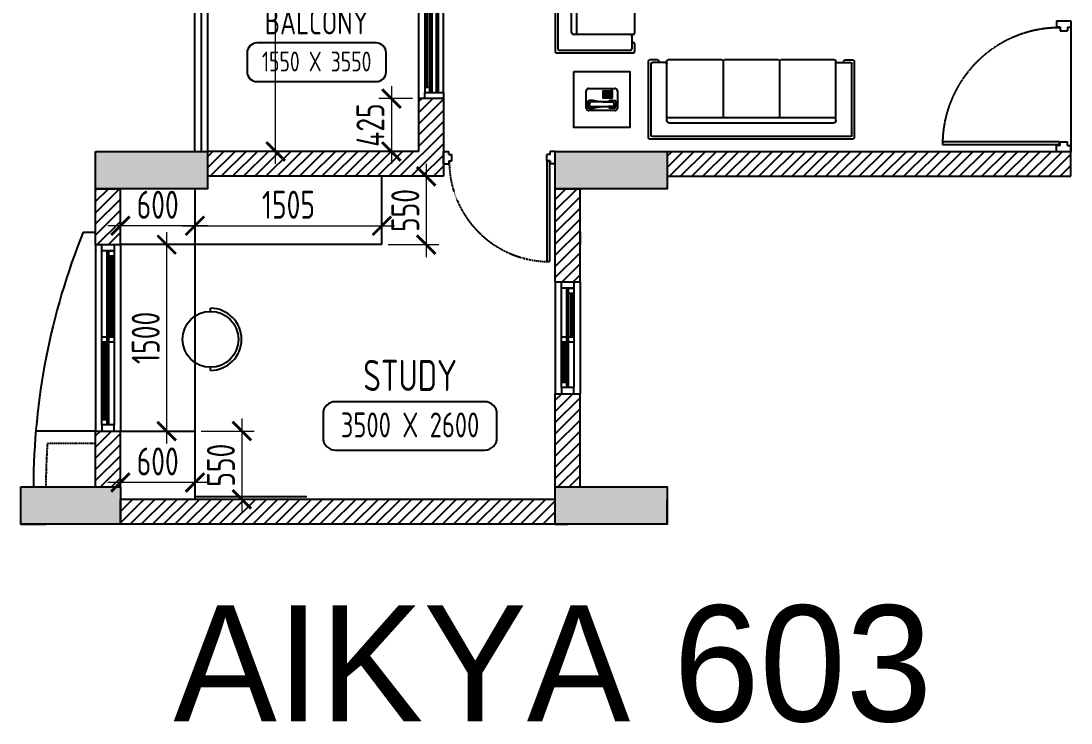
# Model space of a CAD drawing. Header units: millimetres. Extents: x -184691 to 158232, y -112569 to 33289.
# Drawn here: x -149966 to -141516, y -17175 to -11526 of the extents above; entities that cross this region are included whole.
import ezdxf
from ezdxf.enums import TextEntityAlignment as Align

# ---------------------------------------------------------------- set-up
doc = ezdxf.new("R2010")
doc.units = ezdxf.units.MM
doc.header["$LTSCALE"] = 10
doc.header["$PDMODE"] = 35
doc.header["$PDSIZE"] = 500
doc.linetypes.add('DASHED', pattern=[19.05, 12.7, -6.35])
doc.linetypes.add('HIDDEN', pattern=[9.525, 6.35, -3.175])
for name, color, linetype in [('07--DIM-1', 1, 'Continuous'), ('A--BLOCKWALL-1', 9, 'Continuous'), ('A--BLOCKWALL-2', 2, 'Continuous'), ('A--BLOCKWALL-3', 3, 'Continuous'), ('A--CONCRETE-HID', 9, 'HIDDEN'), ('A--DOWN', 34, 'Continuous'), ('A--FIXTURE-0', 8, 'Continuous'), ('A--FURNITURE-0', 253, 'Continuous'), ('A--GLAZING-0', 181, 'Continuous'), ('A--HANDRAIL-1', 9, 'Continuous'), ('A--HATCH-1', 8, 'Continuous'), ('A--SPACENUMBER', 2, 'Continuous'), ('A--SPACENUMBER-1', 8, 'Continuous'), ('A--SPACEREF', 3, 'Continuous'), ('A--Stucture', 9, 'Continuous'), ('A--TILING-1', 8, 'Continuous'), ('Typical floor Column Centre line$0$X-3rd Floor Column$0$A--COL250', 250, 'Continuous'), ('Typical floor Column Centre line$0$X-3rd Floor Column$0$A--CONCRETE-4', 4, 'Continuous')]:
    doc.layers.add(name, color=color, linetype=linetype)
doc.styles.add('ISO', font='isocp2.shx', dxfattribs={"width": 0.8})
doc.dimstyles.new('A-DIM-100', dxfattribs={"dimscale": 100, "dimtxt": 2.25, "dimasz": 1.5, "dimexe": 1, "dimexo": 0.5, "dimgap": 0, "dimtad": 0, "dimdec": 0, "dimzin": 12, "dimdsep": 46, "dimtxsty": 'ISO', "dimblk": 'ARCHTICK', "dimcen": 1, "dimdle": 1, "dimclrd": 8, "dimclre": 8, "dimclrt": 256, "dimadec": 0, "dimazin": 3, "dimtfac": 1, "dimtdec": 0, "dimtmove": 1, "dimatfit": 2, "dimfxl": 1, "dimtvp": 0.75, "dimtolj": 1, "dimtzin": 12, "dimlwd": 18, "dimlwe": 18, "dimarcsym": 0})
pattern_1 = [(45, (-136665.77, -15725.61), (-44.90128, 44.90128), [])]

# ---------------------------------------------------------------- blocks, each defined once
blk = doc.blocks.new('A$C59C96D1E')
at = {"linetype": 'Continuous'}
for p, q in [((-2.74, 0), (2.74, 0)), ((-3.49, -9.09), (-3.49, -0.75)), ((-2.75, -0.99), (-2.75, -2.2)), ((-2.26, -1.48), (-2.26, -8.35)), ((-0.79, -0.49), (-2.25, -0.49)), ((-1.76, -0.98), (-1.28, -0.98)), ((-0.78, -8.35), (-0.78, -1.48)), ((-0.29, -2.2), (-0.29, -0.99)), ((3.49, -0.75), (3.49, -9.09)), ((-2.75, -8.84), (-2.75, -7.63)), ((2.74, -9.84), (-2.74, -9.84)), ((-0.79, -9.34), (-2.25, -9.34)), ((-1.76, -8.85), (-1.28, -8.85)), ((-0.29, -7.63), (-0.29, -8.84))]:
    blk.add_line(p, q, dxfattribs=at)
for points in [[(0.45, -5.87), (0.45, -5.37), (0.95, -5.37), (0.95, -5.87)], [(0.45, -6.47), (0.45, -5.97), (0.95, -5.97), (0.95, -6.47)], [(0.45, -7.06), (0.45, -6.56), (0.95, -6.56), (0.95, -7.06)], [(1.05, -5.87), (1.05, -5.37), (1.55, -5.37), (1.55, -5.87)], [(1.05, -6.47), (1.05, -5.97), (1.55, -5.97), (1.55, -6.47)], [(1.05, -7.06), (1.05, -6.56), (1.55, -6.56), (1.55, -7.06)], [(1.64, -5.87), (1.64, -5.37), (2.14, -5.37), (2.14, -5.87)], [(1.64, -6.47), (1.64, -5.97), (2.14, -5.97), (2.14, -6.47)], [(1.64, -7.06), (1.64, -6.56), (2.14, -6.56), (2.14, -7.06)], [(2.24, -5.87), (2.24, -5.37), (2.74, -5.37), (2.74, -5.87)], [(2.24, -6.47), (2.24, -5.97), (2.74, -5.97), (2.74, -6.47)], [(2.24, -7.06), (2.24, -6.56), (2.74, -6.56), (2.74, -7.06)], [(0.45, -7.66), (0.45, -7.16), (0.95, -7.16), (0.95, -7.66)], [(0.45, -8.26), (0.95, -8.26), (0.95, -7.76), (0.45, -7.76)], [(1.05, -7.66), (1.05, -7.16), (1.55, -7.16), (1.55, -7.66)], [(1.05, -8.26), (1.55, -8.26), (1.55, -7.76), (1.05, -7.76)], [(1.64, -7.66), (1.64, -7.16), (2.14, -7.16), (2.14, -7.66)], [(1.64, -8.26), (2.14, -8.26), (2.14, -7.76), (1.64, -7.76)], [(2.24, -7.66), (2.24, -7.16), (2.74, -7.16), (2.74, -7.66)], [(2.24, -8.26), (2.74, -8.26), (2.74, -7.76), (2.24, -7.76)]]:
    blk.add_lwpolyline(points, close=True)
for centre, radius, start, end in [((-2.74, -0.75), 0.75, 90, 180), ((2.74, -0.75), 0.75, 0, 90), ((-2.25, -0.99), 0.5, 90, 180), ((-2.25, -2.2), 0.5, 180, 270), ((-1.76, -1.48), 0.5, 90, 180), ((-1.28, -1.48), 0.5, 0, 90), ((-0.79, -0.99), 0.5, 0, 90), ((-0.79, -2.2), 0.5, 270, 0), ((-2.74, -9.09), 0.75, 180, 270), ((-2.25, -7.63), 0.5, 90, 180), ((-2.25, -8.84), 0.5, 180, 270), ((-1.76, -8.35), 0.5, 180, 270), ((-1.28, -8.35), 0.5, 270, 0), ((-0.79, -7.63), 0.5, 0, 90), ((-0.79, -8.84), 0.5, 270, 0), ((2.74, -9.09), 0.75, 270, 0)]:
    blk.add_arc(centre, radius, start, end, dxfattribs=at)
for centre, start, end in [((-30.22, -7.51), 358.28, 10.8919), ((27.18, -7.51), 169.1081, 181.72)]:
    blk.add_arc(centre, 27.97, start, end)
blk = doc.blocks.new('A$C6B576318')
at = {"layer": 'A--FURNITURE-0'}
for p, q in [((-975, 12.5), (-975, 736.3)), ((-887.5, 748.8), (-962.5, 748.8)), ((-950, 37.5), (-950, 711.3)), ((-812.5, 723.8), (-937.5, 723.8)), ((-875, 723.8), (-875, 736.3)), ((-800, 711.3), (-800, 736.3)), ((-800, 175), (-800, 711.3)), ((-787.5, 748.8), (-279.2, 748.8)), ((-266.7, 736.3), (-266.7, 200)), ((-254.2, 748.8), (254.2, 748.8)), ((266.7, 736.3), (266.7, 200)), ((279.2, 748.8), (787.5, 748.8)), ((800, 711.3), (800, 736.3)), ((800, 175), (800, 711.3)), ((812.5, 723.8), (937.5, 723.8)), ((875, 723.8), (875, 736.3)), ((887.5, 748.8), (962.5, 748.8)), ((950, 37.5), (950, 711.3)), ((975, 12.5), (975, 736.3)), ((-800, 200), (800, 200)), ((-775, 150), (775, 150)), ((-962.5, 0), (962.5, 0)), ((-937.5, 25), (937.5, 25))]:
    blk.add_line(p, q, dxfattribs=at)
for centre, radius, start, end in [((-962.5, 736.3), 12.5, 90, 180), ((-937.5, 711.3), 12.5, 90, 180), ((-887.5, 736.3), 12.5, 0, 90), ((-812.5, 711.3), 12.5, 0, 90), ((-787.5, 736.3), 12.5, 90, 180), ((-279.2, 736.3), 12.5, 0, 90), ((-254.2, 736.3), 12.5, 90, 180), ((254.2, 736.3), 12.5, 0, 90), ((279.2, 736.3), 12.5, 90, 180), ((787.5, 736.3), 12.5, 0, 90), ((812.5, 711.3), 12.5, 90, 180), ((887.5, 736.3), 12.5, 90, 180), ((937.5, 711.3), 12.5, 0, 90), ((962.5, 736.3), 12.5, 0, 90), ((-775, 175), 25, 180, 270), ((775, 175), 25, 270, 0), ((-962.5, 12.5), 12.5, 180, 270), ((-937.5, 37.5), 12.5, 180, 270), ((937.5, 37.5), 12.5, 270, 0), ((962.5, 12.5), 12.5, 270, 0)]:
    blk.add_arc(centre, radius, start, end, dxfattribs=at)
blk = doc.blocks.new('A$C337B3EF4')
for p, q in [((0, 225), (0, 250)), ((0, -250), (0, -225))]:
    blk.add_line(p, q)
blk.add_circle((0, 0), 225)
blk.add_arc((0, 0), 250, 270, 90)
blk = doc.blocks.new('A$C722A6C0C')
at = {"layer": 'A--DOWN'}
for p, q in [((0, -1450), (0, -50)), ((42.7, -1450), (42.7, -50)), ((100, -50), (100, -1450)), ((57.3, -1450), (57.3, -93))]:
    blk.add_line(p, q, dxfattribs=at)
for points in [[(100, -50), (0, -50), (0, 0), (100, 0)], [(100, -93), (57.3, -93), (57.3, -50), (100, -50)], [(42.7, -784), (0, -784), (0, -741), (42.7, -741)], [(100, -784), (57.3, -784), (57.3, -741), (100, -741)], [(42.7, -1450), (0, -1450), (0, -1407), (42.7, -1407)], [(100, -1450), (0, -1450), (0, -1500), (100, -1500)]]:
    blk.add_lwpolyline(points, close=True, dxfattribs=at)
at = {"layer": 'A--GLAZING-0'}
for p, q in [((71.6, -93), (71.6, -741)), ((85.6, -93), (85.6, -741)), ((14.4, -784), (14.4, -1407)), ((28.4, -784), (28.4, -1407))]:
    blk.add_line(p, q, dxfattribs=at)
blk = doc.blocks.new('A$C34D21E7E')
at = {"layer": 'A--DOWN'}
for p, q in [((-150, 2450), (-150, -150)), ((-110, 2450), (-110, -150)), ((-95, 2450), (-95, -150)), ((-55, -150), (-55, 2450)), ((-40, -150), (-40, 2450)), ((0, -150), (0, 2450))]:
    blk.add_line(p, q, dxfattribs=at)
for points in [[(-150, 2450), (0, 2450), (0, 2500), (-150, 2500)], [(-40, 2450), (0, 2450), (0, 2410), (-40, 2410)], [(-95, 1590), (-55, 1590), (-55, 1550), (-95, 1550)], [(-40, 1550), (0, 1550), (0, 1590), (-40, 1590)], [(-150, 740), (-110, 740), (-110, 700), (-150, 700)], [(-95, 700), (-55, 700), (-55, 740), (-95, 740)], [(-150, -150), (-110, -150), (-110, -110), (-150, -110)], [(-150, -150), (0, -150), (0, -200), (-150, -200)]]:
    blk.add_lwpolyline(points, close=True, dxfattribs=at)
at = {"layer": 'A--GLAZING-0'}
for p, q in [((-25, 1590), (-25, 2410)), ((-15, 1590), (-15, 2410)), ((-80, 740), (-80, 1550)), ((-70, 740), (-70, 1550)), ((-135, -110), (-135, 700)), ((-125, -110), (-125, 700))]:
    blk.add_line(p, q, dxfattribs=at)
blk = doc.blocks.new('A$C1CBF2325')
at = {"layer": 'A--DOWN'}
for p, q in [((100, 0), (0, 0)), ((0, 0), (0, -42)), ((100, 0), (100, -42)), ((25, -42), (0, -42)), ((25, -42), (25, -67)), ((75, -67), (25, -67)), ((75, -42), (75, -67)), ((75, -42), (100, -42)), ((78.8, -46.2), (78.8, -67)), ((78.8, -46.2), (886, -46.2)), ((78.8, -67), (886, -67)), ((886, -67), (886, -46.2)), ((25, -858), (0, -858)), ((0, -900), (0, -858)), ((75, -833), (25, -833)), ((25, -858), (25, -833)), ((75, -858), (75, -833)), ((75, -858), (100, -858)), ((100, -900), (100, -858)), ((100, -900), (0, -900))]:
    blk.add_line(p, q, dxfattribs=at)
at = {"layer": 'A--DOWN', "color": 8, "linetype": 'DASHED', "ltscale": 0.005}
blk.add_arc((78.8, -46.2), 807.5, 269.73187, 358.52905, dxfattribs=at)
blk = doc.blocks.new('A$C35654C4B')
at = {"layer": 'A--BLOCKWALL-1'}
for p, q in [((-900, 200), (0, 200)), ((-900, 0), (0, 0))]:
    blk.add_line(p, q, dxfattribs=at)
at = {"layer": 'A--DOWN'}
for p, q in [((-50, 150), (-850, 150)), ((-50, 107.3), (-850, 107.3)), ((-50, 92.7), (-807, 92.7)), ((-850, 50), (-50, 50))]:
    blk.add_line(p, q, dxfattribs=at)
for points in [[(-850, 50), (-850, 150), (-900, 150), (-900, 50)], [(-807, 50), (-807, 92.7), (-850, 92.7), (-850, 50)], [(-416, 107.3), (-416, 150), (-459, 150), (-459, 107.3)], [(-416, 50), (-416, 92.7), (-459, 92.7), (-459, 50)], [(-50, 107.3), (-50, 150), (-93, 150), (-93, 107.3)], [(-50, 50), (-50, 150), (0, 150), (0, 50)]]:
    blk.add_lwpolyline(points, close=True, dxfattribs=at)
at = {"layer": 'A--GLAZING-0'}
for p, q in [((-416, 135.6), (-93, 135.6)), ((-416, 121.6), (-93, 121.6)), ((-807, 78.4), (-459, 78.4)), ((-807, 64.4), (-459, 64.4))]:
    blk.add_line(p, q, dxfattribs=at)
blk = doc.blocks.new('SPACE')
at = {"layer": 'A--SPACENUMBER-1'}
blk.add_lwpolyline([(-600, 0), (600, 0, 0.41421356), (700, 100), (700, 288.5, 0.41421356), (600, 388.5), (-600, 388.5, 0.41421356), (-700, 288.5), (-700, 100, 0.41421356), (-600, 0, -0.05251446)], format="xyb", dxfattribs=at)
at = {"layer": 'A--SPACENUMBER', "style": 'ISO', "width": 0.8, "flags": 4}
blk.add_attdef('01', text='', height=250, dxfattribs=at).set_placement((0.455, 202.41), align=Align.MIDDLE)
at = {"layer": 'A--SPACEREF', "style": 'ISO', "width": 0.8, "flags": 4}
blk.add_attdef('S', text='', height=300, dxfattribs=at).set_placement((1.35, 474.975), align=Align.CENTER)
blk = doc.blocks.new('A$C64853205')
at = {"layer": 'A--FURNITURE-0'}
for p, q in [((-708.3, 12.5), (-708.3, 736.3)), ((-620.8, 748.8), (-695.8, 748.8)), ((-683.3, 37.5), (-683.3, 711.3)), ((-545.8, 723.8), (-670.8, 723.8)), ((-608.3, 723.8), (-608.3, 736.3)), ((-533.3, 711.3), (-533.3, 736.3)), ((-533.3, 175), (-533.3, 711.3)), ((-520.8, 748.8), (-12.5, 748.8)), ((0, 736.3), (0, 200)), ((12.5, 748.8), (520.8, 748.8)), ((533.3, 736.3), (533.3, 175)), ((545.8, 723.8), (670.8, 723.8)), ((608.3, 723.8), (608.3, 736.3)), ((620.8, 748.8), (695.8, 748.8)), ((683.3, 37.5), (683.3, 711.3)), ((708.3, 12.5), (708.3, 736.3)), ((-533.3, 200), (533.3, 200)), ((-508.3, 150), (508.3, 150)), ((-695.8, 0), (695.8, 0)), ((-670.8, 25), (670.8, 25))]:
    blk.add_line(p, q, dxfattribs=at)
for centre, radius, start, end in [((-695.8, 736.3), 12.5, 90, 180), ((-670.8, 711.3), 12.5, 90, 180), ((-620.8, 736.3), 12.5, 0, 90), ((-545.8, 711.3), 12.5, 0, 90), ((-520.8, 736.3), 12.5, 90, 180), ((-12.5, 736.3), 12.5, 0, 90), ((12.5, 736.3), 12.5, 90, 180), ((520.8, 736.3), 12.5, 0, 90), ((545.8, 711.3), 12.5, 90, 180), ((620.8, 736.3), 12.5, 90, 180), ((670.8, 711.3), 12.5, 0, 90), ((695.8, 736.3), 12.5, 0, 90), ((-508.3, 175), 25, 180, 270), ((508.3, 175), 25, 270, 0), ((-695.8, 12.5), 12.5, 180, 270), ((-670.8, 37.5), 12.5, 180, 270), ((670.8, 37.5), 12.5, 270, 0), ((695.8, 12.5), 12.5, 270, 0)]:
    blk.add_arc(centre, radius, start, end, dxfattribs=at)
blk = doc.blocks.new('_ArchTick')
at = {"color": 0, "const_width": 0.15}
blk.add_lwpolyline([(-0.5, -0.5), (0.5, 0.5)], dxfattribs=at)
blk = doc.blocks.new('*D299')
at = {"layer": '07--DIM-1', "color": 8, "lineweight": 18}
for p, q in [((-147917, -12675.6), (-147917, -8925.6)), ((-148265.8, -9025.6), (-147817, -9025.6)), ((-148265.8, -12575.6), (-147817, -12575.6))]:
    blk.add_line(p, q, dxfattribs=at)
at = {"layer": 'Defpoints', "color": 0}
for p in [(-148315.8, -9025.6), (-147917, -9025.6), (-148315.8, -12575.6)]:
    blk.add_point(p, dxfattribs=at)
at = {"layer": '07--DIM-1', "color": 8, "lineweight": 18, "xscale": 150, "yscale": 150, "zscale": 150}
for p, rotation in [((-147917, -9025.6), 90), ((-147917, -12575.6), 270)]:
    blk.add_blockref('_ArchTick', p, dxfattribs=dict(at, rotation=rotation))
at = {"layer": '07--DIM-1', "insert": (-148085.7, -10800.6), "char_height": 225, "attachment_point": 5, "rotation": 90, "style": 'ISO'}
blk.add_mtext('\\A1;3550', dxfattribs=at)
blk = doc.blocks.new('*D300')
at = {"layer": '07--DIM-1', "color": 8, "lineweight": 18}
for p, q in [((-146984.8, -12050.6), (-146984.8, -12675.6)), ((-146815.8, -12150.6), (-147084.8, -12150.6)), ((-146815.8, -12575.6), (-147084.8, -12575.6))]:
    blk.add_line(p, q, dxfattribs=at)
at = {"layer": 'Defpoints', "color": 0}
for p in [(-146765.8, -12150.6), (-146984.8, -12575.6), (-146765.8, -12575.6)]:
    blk.add_point(p, dxfattribs=at)
at = {"layer": '07--DIM-1', "color": 8, "lineweight": 18, "xscale": 150, "yscale": 150, "zscale": 150}
for p, rotation in [((-146984.8, -12150.6), 90), ((-146984.8, -12575.6), 270)]:
    blk.add_blockref('_ArchTick', p, dxfattribs=dict(at, rotation=rotation))
at = {"layer": '07--DIM-1', "insert": (-147153.6, -12363.1), "char_height": 225, "attachment_point": 5, "rotation": 90, "style": 'ISO'}
blk.add_mtext('\\A1;425', dxfattribs=at)
blk = doc.blocks.new('*D314')
at = {"layer": '07--DIM-1', "color": 8, "lineweight": 18}
for p, q in [((-146704.2, -12675.6), (-146704.2, -13425.6)), ((-147011, -12775.6), (-146604.2, -12775.6)), ((-147011, -13325.6), (-146604.2, -13325.6))]:
    blk.add_line(p, q, dxfattribs=at)
at = {"layer": 'Defpoints', "color": 0}
for p in [(-147061, -12775.6), (-147061, -13325.6), (-146704.2, -13325.6)]:
    blk.add_point(p, dxfattribs=at)
at = {"layer": '07--DIM-1', "color": 8, "lineweight": 18, "xscale": 150, "yscale": 150, "zscale": 150}
for p, rotation in [((-146704.2, -12775.6), 90), ((-146704.2, -13325.6), 270)]:
    blk.add_blockref('_ArchTick', p, dxfattribs=dict(at, rotation=rotation))
at = {"layer": '07--DIM-1', "insert": (-146873, -13050.6), "char_height": 225, "attachment_point": 5, "rotation": 90, "style": 'ISO'}
blk.add_mtext('\\A1;550', dxfattribs=at)
blk = doc.blocks.new('*D315')
at = {"layer": '07--DIM-1', "color": 8, "lineweight": 18}
for p, q in [((-148565.8, -13275.6), (-148565.8, -13073.2)), ((-147061, -13275.6), (-147061, -13073.2)), ((-148665.8, -13173.2), (-146961, -13173.2))]:
    blk.add_line(p, q, dxfattribs=at)
at = {"layer": 'Defpoints', "color": 0}
for p in [(-147061, -13173.2), (-148565.8, -13325.6), (-147061, -13325.6)]:
    blk.add_point(p, dxfattribs=at)
at = {"layer": '07--DIM-1', "color": 8, "lineweight": 18, "xscale": 150, "yscale": 150, "zscale": 150, "rotation": 180}
blk.add_blockref('_ArchTick', (-148565.8, -13173.2), dxfattribs=at)
at = {"layer": '07--DIM-1', "color": 8, "lineweight": 18, "xscale": 150, "yscale": 150, "zscale": 150}
blk.add_blockref('_ArchTick', (-147061, -13173.2), dxfattribs=at)
at = {"layer": '07--DIM-1', "insert": (-147813.4, -13004.5), "char_height": 225, "attachment_point": 5, "style": 'ISO'}
blk.add_mtext('\\A1;1505', dxfattribs=at)
blk = doc.blocks.new('*D316')
at = {"layer": '07--DIM-1', "color": 8, "lineweight": 18}
for p, q in [((-149165.8, -13275.6), (-149165.8, -13073.2)), ((-148565.8, -13275.6), (-148565.8, -13073.2)), ((-148465.8, -13173.2), (-149265.8, -13173.2))]:
    blk.add_line(p, q, dxfattribs=at)
at = {"layer": 'Defpoints', "color": 0}
for p in [(-149165.8, -13173.2), (-149165.8, -13325.6), (-148565.8, -13325.6)]:
    blk.add_point(p, dxfattribs=at)
at = {"layer": '07--DIM-1', "color": 8, "lineweight": 18, "xscale": 150, "yscale": 150, "zscale": 150, "rotation": 180}
blk.add_blockref('_ArchTick', (-149165.8, -13173.2), dxfattribs=at)
at = {"layer": '07--DIM-1', "color": 8, "lineweight": 18, "xscale": 150, "yscale": 150, "zscale": 150}
blk.add_blockref('_ArchTick', (-148565.8, -13173.2), dxfattribs=at)
at = {"layer": '07--DIM-1', "insert": (-148865.8, -13004.5), "char_height": 225, "attachment_point": 5, "style": 'ISO'}
blk.add_mtext('\\A1;600', dxfattribs=at)
blk = doc.blocks.new('*D317')
at = {"layer": '07--DIM-1', "color": 8, "lineweight": 18}
for p, q in [((-149165.8, -14875.6), (-149165.8, -15339.2)), ((-148565.8, -14875.6), (-148565.8, -15339.2)), ((-148465.8, -15239.2), (-149265.8, -15239.2))]:
    blk.add_line(p, q, dxfattribs=at)
at = {"layer": 'Defpoints', "color": 0}
for p in [(-149165.8, -14825.6), (-148565.8, -14825.6), (-149165.8, -15239.2)]:
    blk.add_point(p, dxfattribs=at)
at = {"layer": '07--DIM-1', "color": 8, "lineweight": 18, "xscale": 150, "yscale": 150, "zscale": 150, "rotation": 180}
blk.add_blockref('_ArchTick', (-149165.8, -15239.2), dxfattribs=at)
at = {"layer": '07--DIM-1', "color": 8, "lineweight": 18, "xscale": 150, "yscale": 150, "zscale": 150}
blk.add_blockref('_ArchTick', (-148565.8, -15239.2), dxfattribs=at)
at = {"layer": '07--DIM-1', "insert": (-148865.8, -15070.5), "char_height": 225, "attachment_point": 5, "style": 'ISO'}
blk.add_mtext('\\A1;600', dxfattribs=at)
blk = doc.blocks.new('*D318')
at = {"layer": '07--DIM-1', "color": 8, "lineweight": 18}
for p, q in [((-148793.5, -14925.6), (-148793.5, -13225.6)), ((-148615.8, -13325.6), (-148893.5, -13325.6)), ((-148615.8, -14825.6), (-148893.5, -14825.6))]:
    blk.add_line(p, q, dxfattribs=at)
at = {"layer": 'Defpoints', "color": 0}
for p in [(-148793.5, -13325.6), (-148565.8, -13325.6), (-148565.8, -14825.6)]:
    blk.add_point(p, dxfattribs=at)
at = {"layer": '07--DIM-1', "color": 8, "lineweight": 18, "xscale": 150, "yscale": 150, "zscale": 150}
for p, rotation in [((-148793.5, -13325.6), 90), ((-148793.5, -14825.6), 270)]:
    blk.add_blockref('_ArchTick', p, dxfattribs=dict(at, rotation=rotation))
at = {"layer": '07--DIM-1', "insert": (-148962.2, -14075.6), "char_height": 225, "attachment_point": 5, "rotation": 90, "style": 'ISO'}
blk.add_mtext('\\A1;1500', dxfattribs=at)
blk = doc.blocks.new('*D319')
at = {"layer": '07--DIM-1', "color": 8, "lineweight": 18}
for p, q in [((-148188.4, -14725.6), (-148188.4, -15475.6)), ((-148515.8, -14825.6), (-148088.4, -14825.6)), ((-148515.8, -15375.6), (-148088.4, -15375.6))]:
    blk.add_line(p, q, dxfattribs=at)
at = {"layer": 'Defpoints', "color": 0}
for p in [(-148565.8, -14825.6), (-148565.8, -15375.6), (-148188.4, -15375.6)]:
    blk.add_point(p, dxfattribs=at)
at = {"layer": '07--DIM-1', "color": 8, "lineweight": 18, "xscale": 150, "yscale": 150, "zscale": 150}
for p, rotation in [((-148188.4, -14825.6), 90), ((-148188.4, -15375.6), 270)]:
    blk.add_blockref('_ArchTick', p, dxfattribs=dict(at, rotation=rotation))
at = {"layer": '07--DIM-1', "insert": (-148357.2, -15100.6), "char_height": 225, "attachment_point": 5, "rotation": 90, "style": 'ISO'}
blk.add_mtext('\\A1;550', dxfattribs=at)

msp = doc.modelspace()

# ---------------------------------------------------------------- hatches: boundary and pattern name
at = {"layer": 'A--HATCH-1'}
h = msp.add_hatch(dxfattribs=at)
h.set_pattern_fill('ANSI31', color=256, scale=20, style=0)
h.set_pattern_definition(pattern_1)
h.paths.add_polyline_path([(-148465.8, -12575.6), (-148465.8, -12775.6), (-146565.8, -12775.6), (-146565.8, -12150.6), (-146765.8, -12150.6), (-146765.8, -12575.6)])
h = msp.add_hatch(dxfattribs=at)
h.set_pattern_fill('ANSI31', color=256, scale=20, style=0)
h.set_pattern_definition([(45, (-136665.77, 41374.39), (-44.90128, 44.90128), [])])
h.paths.add_polyline_path([(-144765.8, -12775.6), (-141515.8, -12775.6), (-141515.8, -12575.6), (-144765.8, -12575.6)])
h = msp.add_hatch(dxfattribs=at)
h.set_pattern_fill('ANSI31', color=256, scale=20, style=0)
h.set_pattern_definition(pattern_1)
h.paths.add_polyline_path([(-149165.8, -13325.6), (-149165.8, -12875.6), (-149365.8, -12875.6), (-149365.8, -13325.6)])
h = msp.add_hatch(dxfattribs=at)
h.set_pattern_fill('ANSI31', color=256, scale=20, style=0)
h.set_pattern_definition(pattern_1)
h.paths.add_polyline_path([(-145465.8, -13625.6), (-145465.8, -12875.6), (-145665.8, -12875.6), (-145665.8, -13625.6)])
h = msp.add_hatch(dxfattribs=at)
h.set_pattern_fill('ANSI31', color=256, scale=20, style=0)
h.set_pattern_definition(pattern_1)
h.paths.add_polyline_path([(-145465.8, -15275.6), (-145465.8, -14525.6), (-145665.8, -14525.6), (-145665.8, -15275.6)])
h = msp.add_hatch(dxfattribs=at)
h.set_pattern_fill('ANSI31', color=256, scale=20, style=0)
h.set_pattern_definition(pattern_1)
h.paths.add_polyline_path([(-149165.8, -15275.6), (-149165.8, -14825.6), (-149365.8, -14825.6), (-149365.8, -15275.6)])
h = msp.add_hatch(dxfattribs=at)
h.set_pattern_fill('ANSI31', color=256, scale=20, style=0)
h.set_pattern_definition(pattern_1)
h.paths.add_polyline_path([(-145665.8, -15375.6), (-149165.8, -15375.6), (-149165.8, -15575.6), (-145665.8, -15575.6)])
at = {"layer": 'Typical floor Column Centre line$0$X-3rd Floor Column$0$A--COL250'}
h = msp.add_hatch(color=256, dxfattribs=at)
h.dxf.hatch_style = 1
h.paths.add_polyline_path([(-149365.8, -12575.6), (-148465.8, -12575.6), (-148465.8, -12875.6), (-149365.8, -12875.6)])
h = msp.add_hatch(color=256, dxfattribs=at)
h.dxf.hatch_style = 1
h.paths.add_polyline_path([(-145665.8, -12575.6), (-144765.8, -12575.6), (-144765.8, -12875.6), (-145665.8, -12875.6)])
h = msp.add_hatch(color=256, dxfattribs=at)
h.dxf.hatch_style = 1
h.paths.add_polyline_path([(-149965.8, -15275.6), (-149165.8, -15275.6), (-149165.8, -15575.6), (-149965.8, -15575.6)])
h = msp.add_hatch(color=256, dxfattribs=at)
h.dxf.hatch_style = 1
h.paths.add_polyline_path([(-145665.8, -15275.6), (-144765.8, -15275.6), (-144765.8, -15575.6), (-145665.8, -15575.6)])

# ---------------------------------------------------------------- linework, layer by layer
at = {"layer": 'A--BLOCKWALL-1'}
for p, q in [((-149365.8, -13325.6), (-149365.8, -14825.6)), ((-149165.8, -13325.6), (-149165.8, -14825.6))]:
    msp.add_line(p, q, dxfattribs=at)
at = {"layer": 'A--BLOCKWALL-2'}
for p, q in [((-144765.8, -12875.6), (-144865.8, -12875.6)), ((-149465.8, -13225.6), (-149365.8, -13225.6)), ((-145465.8, -13225.6), (-145465.8, -13325.6)), ((-149365.8, -14825.6), (-149846.2, -14825.6)), ((-145665.8, -15575.6), (-145565.8, -15575.6))]:
    msp.add_line(p, q, dxfattribs=at)
msp.add_arc((-144333.8, -15291.2), 5532.1, 158.0753, 179.83825, dxfattribs=at)
at = {"layer": 'A--BLOCKWALL-3'}
for p, q in [((-146765.8, -12150.6), (-146765.8, -12575.6)), ((-146565.8, -12150.6), (-146765.8, -12150.6)), ((-146565.8, -12150.6), (-146565.8, -12775.6)), ((-146765.8, -12575.6), (-148465.8, -12575.6)), ((-148465.8, -12575.6), (-148465.8, -12775.6)), ((-144765.8, -12575.6), (-144765.8, -12775.6)), ((-144765.8, -12575.6), (-141515.8, -12575.6)), ((-141515.8, -12775.6), (-141515.8, -12575.6)), ((-146565.8, -12775.6), (-148465.8, -12775.6)), ((-144765.8, -12775.6), (-141515.8, -12775.6)), ((-149365.8, -12875.6), (-149165.8, -12875.6)), ((-149365.8, -13325.6), (-149365.8, -12875.6)), ((-149165.8, -13325.6), (-149165.8, -12875.6)), ((-145665.8, -12875.6), (-145465.8, -12875.6)), ((-145665.8, -13625.6), (-145665.8, -12875.6)), ((-145465.8, -13625.6), (-145465.8, -12875.6)), ((-149365.8, -13325.6), (-149165.8, -13325.6)), ((-145665.8, -13625.6), (-145465.8, -13625.6)), ((-145665.8, -14525.6), (-145465.8, -14525.6)), ((-145665.8, -15275.6), (-145665.8, -14525.6)), ((-145465.8, -15275.6), (-145465.8, -14525.6)), ((-149365.8, -14825.6), (-149165.8, -14825.6)), ((-149365.8, -15275.6), (-149365.8, -14825.6)), ((-149165.8, -15275.6), (-149165.8, -14825.6)), ((-149365.8, -15275.6), (-149165.8, -15275.6)), ((-145665.8, -15275.6), (-145465.8, -15275.6)), ((-149165.8, -15575.6), (-149165.8, -15375.6)), ((-145665.8, -15375.6), (-149165.8, -15375.6)), ((-145665.8, -15575.6), (-145665.8, -15375.6)), ((-144765.8, -15575.6), (-144765.8, -15375.6)), ((-149965.8, -15575.6), (-149765.8, -15575.6)), ((-145665.8, -15575.6), (-149165.8, -15575.6))]:
    msp.add_line(p, q, dxfattribs=at)
at = {"layer": 'A--CONCRETE-HID', "ltscale": 0.01}
msp.add_line((-149365.8, -14925.6), (-149753.6, -14925.6), dxfattribs=at)
msp.add_arc((-144333.8, -15291.2), 5432.1, 176.14069, 179.83528, dxfattribs=at)
at = {"layer": 'A--FIXTURE-0'}
for p, q in [((-147061, -13325.6), (-147061, -12775.6)), ((-148565.8, -12875.6), (-148565.8, -15375.6)), ((-147061, -13325.6), (-149165.8, -13325.6)), ((-148565.8, -13325.6), (-148565.8, -15375.6)), ((-149165.8, -14825.6), (-148565.8, -14825.6)), ((-147665.8, -15355.6), (-148565.8, -15355.6))]:
    msp.add_line(p, q, dxfattribs=at)
at = {"layer": 'A--FURNITURE-0', "elevation": 0}
msp.add_lwpolyline([(-145516.5, -11932.4), (-145066.5, -11932.4), (-145066.5, -12382.4), (-145516.5, -12382.4)], close=True, dxfattribs=at)
at = {"layer": 'A--HANDRAIL-1', "color": 1}
for p, q in [((-148515.8, -9025.6), (-148515.8, -12575.6)), ((-148465.8, -9025.6), (-148465.8, -12575.6))]:
    msp.add_line(p, q, dxfattribs=at)
at = {"layer": 'A--Stucture', "linetype": 'Continuous', "ltscale": 0.5}
msp.add_line((-148565.8, -12575.6), (-148565.8, -9025.6), dxfattribs=at)
at = {"layer": 'A--TILING-1'}
for p, q in [((-146765.8, -9450.6), (-146765.8, -12150.6)), ((-141515.8, -11525.6), (-141515.8, -12575.6))]:
    msp.add_line(p, q, dxfattribs=at)
at = {"layer": 'Typical floor Column Centre line$0$X-3rd Floor Column$0$A--CONCRETE-4'}
for points in [[(-149365.8, -12575.6), (-148465.8, -12575.6), (-148465.8, -12875.6), (-149365.8, -12875.6)], [(-145665.8, -12575.6), (-144765.8, -12575.6), (-144765.8, -12875.6), (-145665.8, -12875.6)], [(-149965.8, -15275.6), (-149165.8, -15275.6), (-149165.8, -15575.6), (-149965.8, -15575.6)], [(-145665.8, -15275.6), (-144765.8, -15275.6), (-144765.8, -15575.6), (-145665.8, -15575.6)]]:
    msp.add_lwpolyline(points, close=True, dxfattribs=at)

# ---------------------------------------------------------------- block references
at = {"layer": 'A--DOWN'}
for name, p in [('A$C34D21E7E', (-146565.8, -11950.6)), ('A$C722A6C0C', (-149315.8, -13325.6))]:
    msp.add_blockref(name, p, dxfattribs=at)
at = {"layer": 'A--DOWN', "xscale": 1.166666666671517, "yscale": 1.166666666656965, "zscale": 1.166666666666667, "rotation": 180}
msp.add_blockref('A$C1CBF2325', (-141515.8, -12575.6), dxfattribs=at)
at = {"layer": 'A--DOWN', "extrusion": (0, 0, -1), "xscale": -1, "zscale": -1, "rotation": 90}
msp.add_blockref('A$C1CBF2325', (145665.8, -12575.6), dxfattribs=at)
at = {"layer": 'A--DOWN', "xscale": -1, "rotation": 90}
msp.add_blockref('A$C35654C4B', (-145465.8, -14525.6), dxfattribs=at)
at = {"layer": 'A--FURNITURE-0', "extrusion": (0, 0, -1), "xscale": -0.8499999999989631, "yscale": 0.8500000000058208, "zscale": -0.85, "rotation": 90.0005331396597}
msp.add_blockref('A$C64853205', (145665.8, -11180.3), dxfattribs=at)
at = {"layer": 'A--FURNITURE-0', "extrusion": (0, 0, -1), "xscale": 0.8500000000058208, "yscale": 0.8500000000058208, "zscale": -0.85}
msp.add_blockref('A$C6B576318', (144087.8, -12475.6), dxfattribs=at)
at = {"layer": 'A--FURNITURE-0', "xscale": 25.41683611206827, "yscale": 25.41683611206827, "zscale": 25.4168361120719, "rotation": 90}
msp.add_blockref('A$C59C96D1E', (-145416.5, -12157.4), dxfattribs=at)
at = {"layer": 'A--FURNITURE-0'}
msp.add_blockref('A$C337B3EF4', (-148440.8, -14087.4), dxfattribs=at)
at = {"layer": 'A--SPACEREF'}
ref = msp.add_blockref('SPACE', (-147586.9, -12013.4), dxfattribs=dict(at, xscale=0.8000000000029104, yscale=0.8000000000029104, zscale=0.8))
ref.add_attrib('01', '1550 X 3550', dxfattribs={"layer": 'A--SPACENUMBER', "height": 160, "style": 'ISO', "width": 0.8, "flags": 4}).set_placement((-147586.4, -11851.5), align=Align.MIDDLE)
ref.add_attrib('S', 'BALCONY', dxfattribs={"height": 200, "style": 'ISO', "width": 0.8, "flags": 4}).set_placement((-147585.7, -11633.4), align=Align.CENTER)
ref = msp.add_blockref('SPACE', (-146835.2, -14978.2), dxfattribs=at)
ref.add_attrib('01', '3500 X 2600', dxfattribs={"layer": 'A--SPACENUMBER', "height": 200, "style": 'ISO', "width": 0.8, "flags": 4}).set_placement((-146834.6, -14775.8), align=Align.MIDDLE)
ref.add_attrib('S', 'STUDY', dxfattribs={"height": 250, "style": 'ISO', "width": 0.8, "flags": 4}).set_placement((-146833.7, -14503.3), align=Align.CENTER)
ref = msp.add_blockref('SPACE', (-146835.2, -14978.2), dxfattribs=at)
ref.add_attrib('01', '3500 X 2600', dxfattribs={"layer": 'A--SPACENUMBER', "height": 200, "style": 'ISO', "width": 0.8, "flags": 4}).set_placement((-146834.6, -14775.8), align=Align.MIDDLE)
ref.add_attrib('S', 'STUDY', dxfattribs={"height": 250, "style": 'ISO', "width": 0.8, "flags": 4}).set_placement((-146833.7, -14503.3), align=Align.CENTER)

# ---------------------------------------------------------------- texts
msp.add_text('AIKYA 603', height=933.32, dxfattribs=at).set_placement((-148739.3, -17162))

# ---------------------------------------------------------------- dimensions: what is measured, and where the dimension line sits
at = {"layer": '07--DIM-1'}
for p1, p2, distance, picture, middle in [((-148315.8, -12575.6), (-148315.8, -9025.6), -398.8, '*D299', (-148085.7, -10800.6)), ((-146765.8, -12150.6), (-146765.8, -12575.6), -219.1, '*D300', (-147153.6, -12363.1))]:
    dim = msp.add_aligned_dim(p1=p1, p2=p2, distance=distance, dimstyle='A-DIM-100', dxfattribs=at)
    dim.commit()
    dim.dimension.update_dxf_attribs({"geometry": picture, "text_midpoint": middle})
for base, p1, p2, picture, middle in [((-146704.2, -13325.6), (-147061, -12775.6), (-147061, -13325.6), '*D314', (-146873, -13050.6)), ((-148793.5, -13325.6), (-148565.8, -14825.6), (-148565.8, -13325.6), '*D318', (-148962.2, -14075.6)), ((-148188.4, -15375.6), (-148565.8, -14825.6), (-148565.8, -15375.6), '*D319', (-148357.2, -15100.6))]:
    dim = msp.add_linear_dim(base=base, p1=p1, p2=p2, angle=90, dimstyle='A-DIM-100', dxfattribs=at)
    dim.commit()
    dim.dimension.update_dxf_attribs({"geometry": picture, "text_midpoint": middle})
for base, p1, p2, picture, middle in [((-149165.8, -13173.2), (-148565.8, -13325.6), (-149165.8, -13325.6), '*D316', (-148865.8, -13004.5)), ((-147061, -13173.2), (-148565.8, -13325.6), (-147061, -13325.6), '*D315', (-147813.4, -13004.5)), ((-149165.8, -15239.2), (-148565.8, -14825.6), (-149165.8, -14825.6), '*D317', (-148865.8, -15070.5))]:
    dim = msp.add_linear_dim(base=base, p1=p1, p2=p2, dimstyle='A-DIM-100', dxfattribs=at)
    dim.commit()
    dim.dimension.update_dxf_attribs({"geometry": picture, "text_midpoint": middle})

doc.saveas('drawing.dxf')
